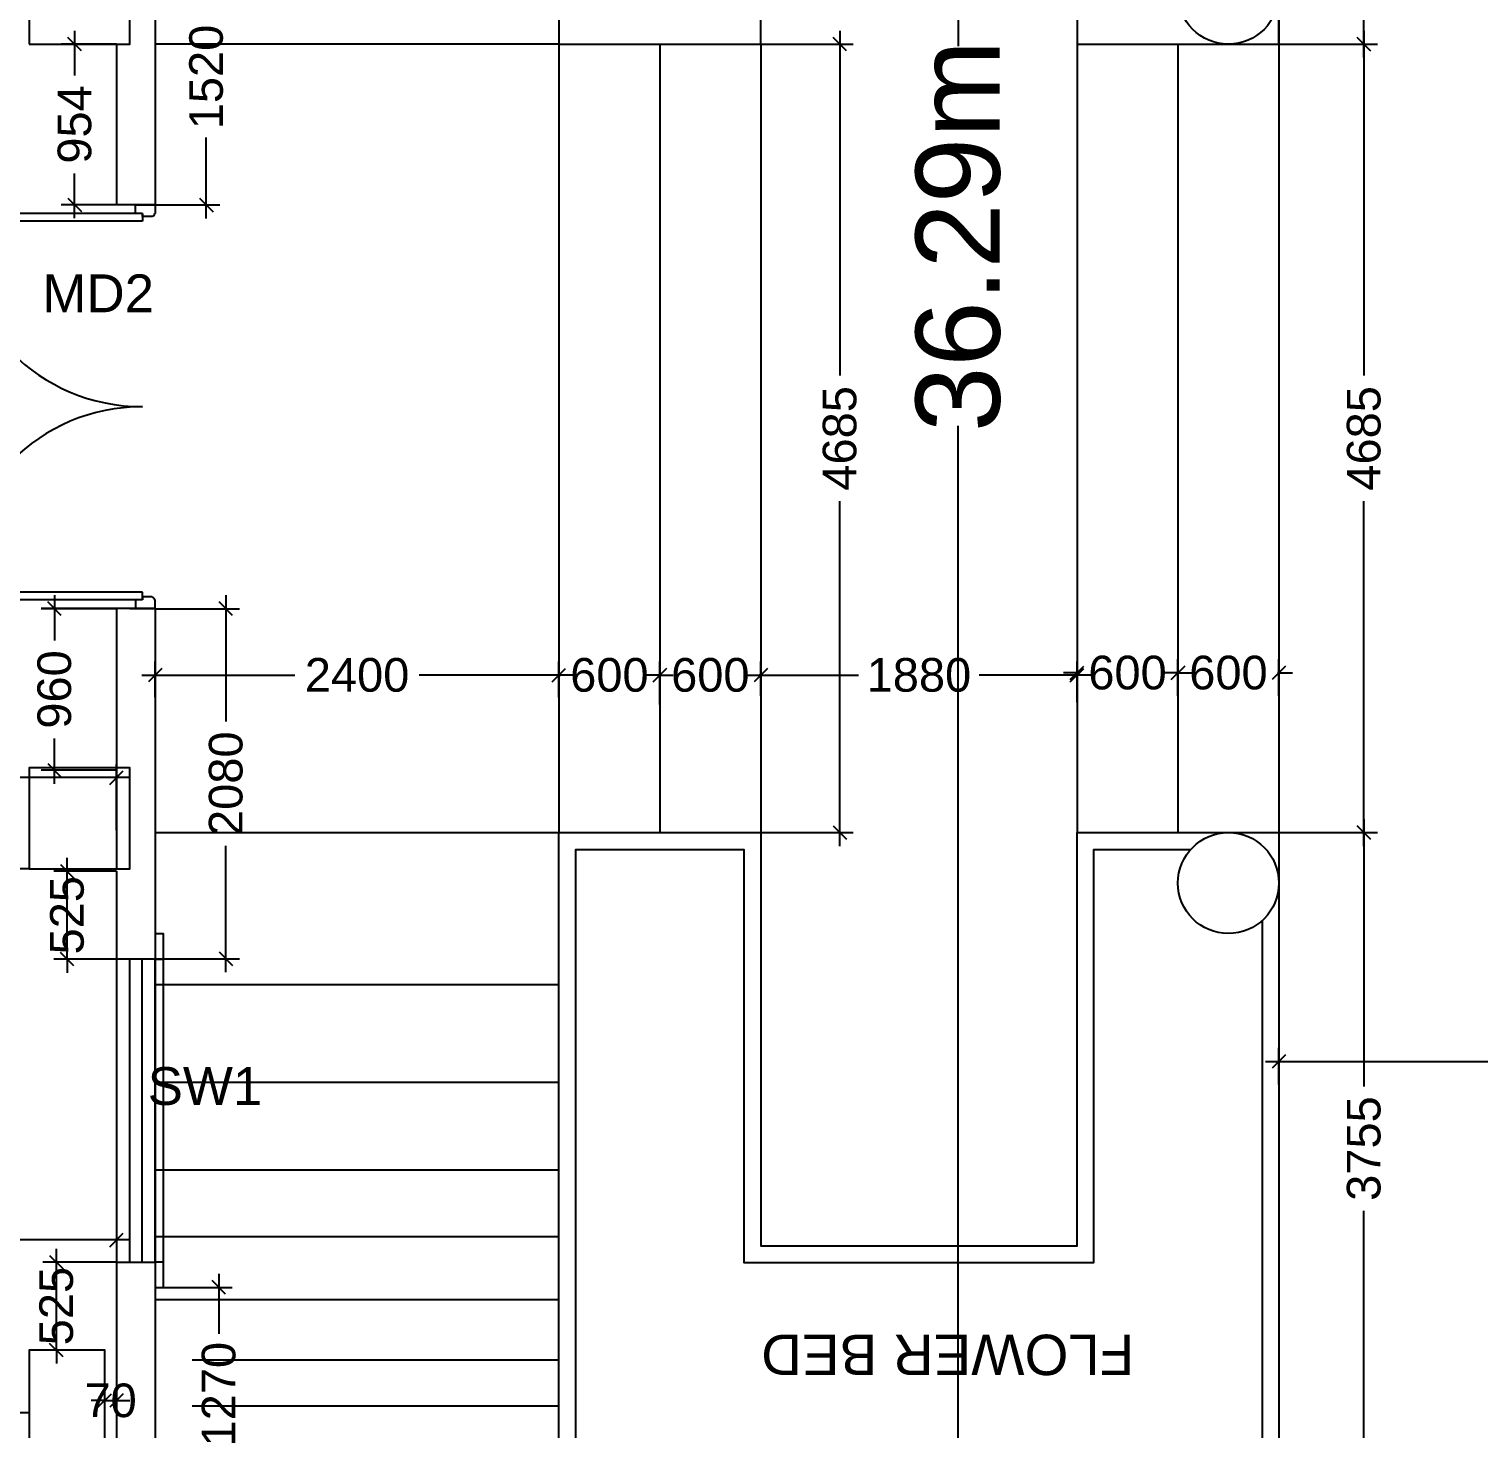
# Model space of a CAD drawing. Extents: x 6345096 to 6738923, y -6490958 to -6305885.
# Drawn here: x 6651189 to 6659809, y -6403339 to -6395020 of the extents above; entities that cross this region are included whole.
import ezdxf
from ezdxf.enums import TextEntityAlignment as Align

# ---------------------------------------------------------------- set-up
doc = ezdxf.new("R2010")
doc.units = 0
doc.header["$LTSCALE"] = 600
doc.header["$MEASUREMENT"] = 0
doc.header["$PDMODE"] = 35
doc.linetypes.add('HIDDEN', pattern=[0.375, 0.25, -0.125])
doc.layers.get('0').update_dxf_attribs({"linetype": 'CONTINUOUS'})
doc.layers.get('Defpoints').update_dxf_attribs({"linetype": 'CONTINUOUS'})
for name, color, linetype in [('chajja', 7, 'CONTINUOUS'), ('DIM', 8, 'CONTINUOUS'), ('DOOR', 32, 'CONTINUOUS'), ('Ele Proje.', 7, 'CONTINUOUS'), ('HS', 251, 'CONTINUOUS'), ('joinery', 7, 'CONTINUOUS'), ('LA-column', 3, 'CONTINUOUS'), ('S-COL', 7, 'CONTINUOUS'), ('Stairscase', 7, 'CONTINUOUS'), ('Walls', 7, 'CONTINUOUS'), ('WIN', 151, 'CONTINUOUS'), ('Working Dim', 5, 'CONTINUOUS')]:
    doc.layers.add(name, color=color, linetype=linetype)
doc.styles.add('ari', font='arial.ttf')
doc.styles.add('ARIAL', font='arial.ttf')
doc.styles.get("Standard").update_dxf_attribs({"font": 'romans.shx'})
doc.dimstyles.new('int. dim', dxfattribs={"dimtxt": 200, "dimasz": 80, "dimexe": 80, "dimexo": 0, "dimgap": 70, "dimtad": 0, "dimdec": 0, "dimzin": 12, "dimdsep": 46, "dimtxsty": 'ari', "dimblk": 'OBLIQUE', "dimcen": 2, "dimdle": 80, "dimclrd": 256, "dimclre": 256, "dimclrt": 6, "dimadec": 0, "dimazin": 0, "dimtfac": 1, "dimtdec": 0, "dimtix": 1, "dimtmove": 2, "dimatfit": 3, "dimfxl": 1, "dimtolj": 1, "dimtzin": 0, "dimlwd": -1, "dimlwe": -1, "dimarcsym": 0})
doc.dimstyles.new('STANDARD$0', dxfattribs={"dimscale": 0, "dimtxt": 150, "dimasz": 125, "dimexe": 0.75, "dimexo": 1, "dimgap": 25, "dimtad": 1, "dimdec": 0, "dimdsep": 46, "dimtxsty": 'Standard', "dimblk1": 'DOT', "dimblk2": 'DOT', "dimsah": 1, "dimcen": 2.5, "dimclrd": 1, "dimclre": 1, "dimclrt": 3, "dimadec": 0, "dimazin": 0, "dimtfac": 1, "dimtdec": 0, "dimtmove": 0, "dimatfit": 3, "dimldrblk": 'DOT', "dimfxl": 1, "dimtolj": 1, "dimtzin": 0, "dimarcsym": 0})

# ---------------------------------------------------------------- blocks, each defined once
blk = doc.blocks.new('A$C5EC80D08')
at = {"layer": 'DOOR', "color": 9, "true_color": 0xd2c4bc}
for p, q in [((-2347.4, 76), (-2347.4, 1178.3)), ((-2347.4, 1178.3), (-2302.3, 1178.3)), ((-2302.3, 76), (-2302.3, 1178.3)), ((-97.7, 76), (-97.7, 1178.3)), ((-52.6, 1178.3), (-97.7, 1178.3)), ((-52.6, 76), (-52.6, 1178.3)), ((-2400, 116.9), (-2400, 0)), ((-2347.4, 116.9), (-2400, 116.9)), ((-2347.4, 76), (-2347.4, 116.9)), ((-52.6, 116.9), (0, 116.9)), ((-52.6, 76), (-52.6, 116.9)), ((0, 116.9), (0, 0)), ((-2400, 0), (-2347.4, 0)), ((-2347.4, 76), (-2302.3, 76)), ((-2329.9, 76), (-2347.4, 76)), ((-2347.4, 0), (-2347.4, 2.9)), ((-2329.9, 17.5), (-2332.8, 17.5)), ((-2329.9, 17.5), (-2329.9, 76)), ((-52.6, 76), (-97.7, 76)), ((-70.1, 17.5), (-70.1, 76)), ((-70.1, 76), (-52.6, 76)), ((-70.1, 17.5), (-67.2, 17.5)), ((-52.6, 0), (-52.6, 2.9)), ((0, 0), (-52.6, 0))]:
    blk.add_line(p, q, dxfattribs=at)
at = {"layer": 'DOOR', "color": 9, "true_color": 0xd2c4bc, "extrusion": (3.59918e-30, 5.89771e-14, -1)}
blk.add_ellipse((-2302.3, 76), major_axis=(-1102.3, 2.3), ratio=1, start_param=1.568687, end_param=3.139483, dxfattribs=at)
at = {"layer": 'DOOR', "color": 9, "true_color": 0xd2c4bc, "extrusion": (3.64848e-30, 5.89771e-14, -1)}
blk.add_ellipse((-97.7, 76), major_axis=(-1102.3, 1.5), ratio=1, start_param=-0.001324, end_param=1.569472, dxfattribs=at)
at = {"layer": 'DOOR', "color": 9, "true_color": 0xd2c4bc, "extrusion": (9.46633e-30, 5.89771e-14, -1)}
blk.add_ellipse((-2347.4, 17.5), major_axis=(-14.4, 2.3), ratio=1, start_param=2.982972, end_param=4.553768, dxfattribs=at)
at = {"layer": 'DOOR', "color": 9, "true_color": 0xd2c4bc, "extrusion": (-1.57772e-30, 5.89771e-14, -1)}
blk.add_ellipse((-52.6, 17.5), major_axis=(14.4, 2.3), ratio=1, start_param=1.729417, end_param=3.300214, dxfattribs=at)
blk = doc.blocks.new('_Oblique')
at = {"color": 0, "linetype": 'ByBlock', "lineweight": -2}
blk.add_line((-0.5, -0.5), (0.5, 0.5), dxfattribs=at)
blk = doc.blocks.new('*D420')
at = {"layer": 'Defpoints', "color": 0, "transparency": 16777216}
for p in [(6651340.9, -6398464.1), (6651709.6, -6398464.1, 36.1), (6651709.6, -6399424.6, 36.1)]:
    blk.add_point(p, dxfattribs=at)
at = {"layer": 'Working Dim', "transparency": 16777216}
for p, q in [((6651340.9, -6398384.1), (6651340.9, -6398653.7)), ((6651709.6, -6398464.1), (6651260.9, -6398464.1)), ((6651340.9, -6399504.6), (6651340.9, -6399234.9)), ((6651709.6, -6399424.6), (6651260.9, -6399424.6))]:
    blk.add_line(p, q, dxfattribs=at)
at = {"layer": 'Working Dim', "transparency": 16777216, "xscale": 80, "yscale": 80, "zscale": 80}
for p, rotation in [((6651340.9, -6398464.1), 90), ((6651340.9, -6399424.6), 270)]:
    blk.add_blockref('_Oblique', p, dxfattribs=dict(at, rotation=rotation))
at = {"layer": 'Working Dim', "color": 6, "transparency": 16777216, "insert": (6651340.9, -6398944.3), "char_height": 200, "attachment_point": 5, "rotation": 90, "style": 'ari'}
blk.add_mtext('\\A1;960', dxfattribs=at)
blk = doc.blocks.new('*D421')
at = {"layer": 'Defpoints', "color": 0, "transparency": 16777216}
for p in [(6651460.9, -6395109.7), (6651709.6, -6395109.7, 36.1), (6651709.6, -6396064.1, 36.1)]:
    blk.add_point(p, dxfattribs=at)
at = {"layer": 'Working Dim', "transparency": 16777216}
for p, q in [((6651460.9, -6395029.7), (6651460.9, -6395296.4)), ((6651709.6, -6395109.7), (6651380.9, -6395109.7)), ((6651460.9, -6396144.1), (6651460.9, -6395877.4)), ((6651709.6, -6396064.1), (6651380.9, -6396064.1))]:
    blk.add_line(p, q, dxfattribs=at)
at = {"layer": 'Working Dim', "transparency": 16777216, "xscale": 80, "yscale": 80, "zscale": 80}
for p, rotation in [((6651460.9, -6395109.7), 90), ((6651460.9, -6396064.1), 270)]:
    blk.add_blockref('_Oblique', p, dxfattribs=dict(at, rotation=rotation))
at = {"layer": 'Working Dim', "color": 6, "transparency": 16777216, "insert": (6651460.9, -6395586.9), "char_height": 200, "attachment_point": 5, "rotation": 90, "style": 'ari'}
blk.add_mtext('\\A1;954', dxfattribs=at)
blk = doc.blocks.new('*D1070')
at = {"layer": 'Defpoints', "color": 0, "transparency": 16777216}
for p in [(6645029.7, -6401892.6, 18.9), (6651709.6, -6401892.6, 5.1), (6645029.7, -6402215.6)]:
    blk.add_point(p, dxfattribs=at)
at = {"layer": 'Working Dim', "transparency": 16777216}
for p, q in [((6645029.7, -6401892.6), (6645029.7, -6402295.6)), ((6651709.6, -6401892.6), (6651709.6, -6402295.6)), ((6644949.7, -6402215.6), (6648000.8, -6402215.6)), ((6651789.6, -6402215.6), (6648738.5, -6402215.6))]:
    blk.add_line(p, q, dxfattribs=at)
at = {"layer": 'Working Dim', "transparency": 16777216, "xscale": 80, "yscale": 80, "zscale": 80, "rotation": 180}
blk.add_blockref('_Oblique', (6645029.7, -6402215.6), dxfattribs=at)
at = {"layer": 'Working Dim', "transparency": 16777216, "xscale": 80, "yscale": 80, "zscale": 80}
blk.add_blockref('_Oblique', (6651709.6, -6402215.6), dxfattribs=at)
at = {"layer": 'Working Dim', "color": 6, "transparency": 16777216, "insert": (6648369.6, -6402215.6), "char_height": 200, "attachment_point": 5, "style": 'ari'}
blk.add_mtext('\\A1;6680', dxfattribs=at)
blk = doc.blocks.new('*D1616')
at = {"layer": 'Defpoints', "color": 0, "transparency": 16777216}
for p in [(6655364.6, -6395109.7, -12.6), (6655364.6, -6399794.6, 14.5), (6656009.2, -6399794.6)]:
    blk.add_point(p, dxfattribs=at)
at = {"layer": 'Working Dim', "transparency": 16777216}
for p, q in [((6656009.2, -6395029.7), (6656009.2, -6397078.8)), ((6655364.6, -6395109.7), (6656089.2, -6395109.7)), ((6656009.2, -6399874.6), (6656009.2, -6397825.6)), ((6655364.6, -6399794.6), (6656089.2, -6399794.6))]:
    blk.add_line(p, q, dxfattribs=at)
at = {"layer": 'Working Dim', "transparency": 16777216, "xscale": 80, "yscale": 80, "zscale": 80}
for p, rotation in [((6656009.2, -6395109.7), 90), ((6656009.2, -6399794.6), 270)]:
    blk.add_blockref('_Oblique', p, dxfattribs=dict(at, rotation=rotation))
at = {"layer": 'Working Dim', "color": 6, "transparency": 16777216, "insert": (6656009.2, -6397452.2), "char_height": 200, "attachment_point": 5, "rotation": 90, "style": 'ari'}
blk.add_mtext('\\A1;4685', dxfattribs=at)
blk = doc.blocks.new('*D1618')
at = {"layer": 'Defpoints', "color": 0, "transparency": 16777216}
for p in [(6655364.6, -6395109.7, -12.6), (6655364.6, -6399794.6, 14.5), (6656009.2, -6399794.6)]:
    blk.add_point(p, dxfattribs=at)
at = {"layer": 'Working Dim', "transparency": 16777216}
for p, q in [((6656009.2, -6395029.7), (6656009.2, -6397078.8)), ((6655364.6, -6395109.7), (6656089.2, -6395109.7)), ((6656009.2, -6399874.6), (6656009.2, -6397825.6)), ((6655364.6, -6399794.6), (6656089.2, -6399794.6))]:
    blk.add_line(p, q, dxfattribs=at)
at = {"layer": 'Working Dim', "transparency": 16777216, "xscale": 80, "yscale": 80, "zscale": 80}
for p, rotation in [((6656009.2, -6395109.7), 90), ((6656009.2, -6399794.6), 270)]:
    blk.add_blockref('_Oblique', p, dxfattribs=dict(at, rotation=rotation))
at = {"layer": 'Working Dim', "color": 6, "transparency": 16777216, "insert": (6656009.2, -6397452.2), "char_height": 200, "attachment_point": 5, "rotation": 90, "style": 'ari'}
blk.add_mtext('\\A1;4685', dxfattribs=at)
blk = doc.blocks.new('*D1625')
at = {"layer": 'Defpoints', "color": 0, "transparency": 16777216}
for p in [(6651352.3, -6402347.2), (6651709.6, -6402347.2, 36.1), (6651639.5, -6402869.8, 36.1)]:
    blk.add_point(p, dxfattribs=at)
at = {"layer": 'Working Dim', "transparency": 16777216}
for p, q in [((6651352.3, -6402347.2), (6651352.3, -6402267.2)), ((6651709.6, -6402347.2), (6651272.3, -6402347.2)), ((6651352.3, -6402869.8), (6651352.3, -6402347.2)), ((6651639.5, -6402869.8), (6651272.3, -6402869.8)), ((6651352.3, -6402869.8), (6651352.3, -6402949.8))]:
    blk.add_line(p, q, dxfattribs=at)
at = {"layer": 'Working Dim', "transparency": 16777216, "xscale": 80, "yscale": 80, "zscale": 80}
for p, rotation in [((6651352.3, -6402347.2), 270), ((6651352.3, -6402869.8), 90)]:
    blk.add_blockref('_Oblique', p, dxfattribs=dict(at, rotation=rotation))
at = {"layer": 'Working Dim', "color": 6, "transparency": 16777216, "insert": (6651352.3, -6402608.5), "char_height": 200, "attachment_point": 5, "rotation": 90, "style": 'ari'}
blk.add_mtext('\\A1;525', dxfattribs=at)
blk = doc.blocks.new('*D1626')
at = {"layer": 'Defpoints', "color": 0, "transparency": 16777216}
for p in [(6651639.5, -6403169.8, 36.1), (6651709.6, -6403169.8, 36.1), (6651709.6, -6403169.8)]:
    blk.add_point(p, dxfattribs=at)
at = {"layer": 'Working Dim', "transparency": 16777216}
for p, q in [((6651639.5, -6403169.8), (6651639.5, -6403089.8)), ((6651709.6, -6403169.8), (6651709.6, -6403089.8)), ((6651639.5, -6403169.8), (6651559.5, -6403169.8)), ((6651639.5, -6403169.8), (6651709.6, -6403169.8)), ((6651709.6, -6403169.8), (6651789.6, -6403169.8))]:
    blk.add_line(p, q, dxfattribs=at)
at = {"layer": 'Working Dim', "transparency": 16777216, "xscale": 80, "yscale": 80, "zscale": 80}
blk.add_blockref('_Oblique', (6651639.5, -6403169.8), dxfattribs=at)
at = {"layer": 'Working Dim', "transparency": 16777216, "xscale": 80, "yscale": 80, "zscale": 80, "rotation": 180}
blk.add_blockref('_Oblique', (6651709.6, -6403169.8), dxfattribs=at)
at = {"layer": 'Working Dim', "color": 6, "transparency": 16777216, "insert": (6651674.5, -6403169.8), "char_height": 200, "attachment_point": 5, "style": 'ari'}
blk.add_mtext('\\A1;70', dxfattribs=at)
blk = doc.blocks.new('*D1627')
at = {"layer": 'Defpoints', "color": 0, "transparency": 16777216}
for p in [(6651416.2, -6400024.6), (6651709.6, -6400024.6, 36.1), (6651709.6, -6400547.2, 36.1)]:
    blk.add_point(p, dxfattribs=at)
at = {"layer": 'Working Dim', "transparency": 16777216}
for p, q in [((6651416.2, -6400024.6), (6651416.2, -6399944.6)), ((6651709.6, -6400024.6), (6651336.2, -6400024.6)), ((6651416.2, -6400547.2), (6651416.2, -6400024.6)), ((6651709.6, -6400547.2), (6651336.2, -6400547.2)), ((6651416.2, -6400547.2), (6651416.2, -6400627.2))]:
    blk.add_line(p, q, dxfattribs=at)
at = {"layer": 'Working Dim', "transparency": 16777216, "xscale": 80, "yscale": 80, "zscale": 80}
for p, rotation in [((6651416.2, -6400024.6), 270), ((6651416.2, -6400547.2), 90)]:
    blk.add_blockref('_Oblique', p, dxfattribs=dict(at, rotation=rotation))
at = {"layer": 'Working Dim', "color": 6, "transparency": 16777216, "insert": (6651416.2, -6400285.9), "char_height": 200, "attachment_point": 5, "rotation": 90, "style": 'ari'}
blk.add_mtext('\\A1;525', dxfattribs=at)
blk = doc.blocks.new('*D1628')
at = {"layer": 'Defpoints', "color": 0, "transparency": 16777216}
for p in [(6651340.9, -6398464.2), (6651709.6, -6398464.2, 36.1), (6651709.6, -6399424.6, 36.1)]:
    blk.add_point(p, dxfattribs=at)
at = {"layer": 'Working Dim', "transparency": 16777216}
for p, q in [((6651340.9, -6398384.2), (6651340.9, -6398653.8)), ((6651709.6, -6398464.2), (6651260.9, -6398464.2)), ((6651340.9, -6399504.6), (6651340.9, -6399235)), ((6651709.6, -6399424.6), (6651260.9, -6399424.6))]:
    blk.add_line(p, q, dxfattribs=at)
at = {"layer": 'Working Dim', "transparency": 16777216, "xscale": 80, "yscale": 80, "zscale": 80}
for p, rotation in [((6651340.9, -6398464.2), 90), ((6651340.9, -6399424.6), 270)]:
    blk.add_blockref('_Oblique', p, dxfattribs=dict(at, rotation=rotation))
at = {"layer": 'Working Dim', "color": 6, "transparency": 16777216, "insert": (6651340.9, -6398944.4), "char_height": 200, "attachment_point": 5, "rotation": 90, "style": 'ari'}
blk.add_mtext('\\A1;960', dxfattribs=at)
blk = doc.blocks.new('*D1629')
at = {"layer": 'Defpoints', "color": 0, "transparency": 16777216}
for p in [(6651460.9, -6395109.7), (6651709.6, -6395109.7, 36.1), (6651709.6, -6396064.2, 36.1)]:
    blk.add_point(p, dxfattribs=at)
at = {"layer": 'Working Dim', "transparency": 16777216}
for p, q in [((6651460.9, -6395029.7), (6651460.9, -6395296.4)), ((6651709.6, -6395109.7), (6651380.9, -6395109.7)), ((6651460.9, -6396144.2), (6651460.9, -6395877.5)), ((6651709.6, -6396064.2), (6651380.9, -6396064.2))]:
    blk.add_line(p, q, dxfattribs=at)
at = {"layer": 'Working Dim', "transparency": 16777216, "xscale": 80, "yscale": 80, "zscale": 80}
for p, rotation in [((6651460.9, -6395109.7), 90), ((6651460.9, -6396064.2), 270)]:
    blk.add_blockref('_Oblique', p, dxfattribs=dict(at, rotation=rotation))
at = {"layer": 'Working Dim', "color": 6, "transparency": 16777216, "insert": (6651460.9, -6395586.9), "char_height": 200, "attachment_point": 5, "rotation": 90, "style": 'ari'}
blk.add_mtext('\\A1;954', dxfattribs=at)
blk = doc.blocks.new('*D1642')
at = {"layer": 'Defpoints', "color": 0, "transparency": 16777216}
for p in [(6654339.7, -6398858.9), (6651939.6, -6398989.3, 5.1), (6654339.7, -6398992, 16.9)]:
    blk.add_point(p, dxfattribs=at)
at = {"layer": 'Working Dim', "transparency": 16777216}
for p, q in [((6651939.6, -6398989.3), (6651939.6, -6398778.9)), ((6654339.7, -6398992), (6654339.7, -6398778.9)), ((6651859.6, -6398858.9), (6652769.7, -6398858.9)), ((6654419.7, -6398858.9), (6653509.7, -6398858.9))]:
    blk.add_line(p, q, dxfattribs=at)
at = {"layer": 'Working Dim', "transparency": 16777216, "xscale": 80, "yscale": 80, "zscale": 80, "rotation": 180}
blk.add_blockref('_Oblique', (6651939.6, -6398858.9), dxfattribs=at)
at = {"layer": 'Working Dim', "transparency": 16777216, "xscale": 80, "yscale": 80, "zscale": 80}
blk.add_blockref('_Oblique', (6654339.7, -6398858.9), dxfattribs=at)
at = {"layer": 'Working Dim', "color": 6, "transparency": 16777216, "insert": (6653139.7, -6398858.9), "char_height": 200, "attachment_point": 5, "style": 'ari'}
blk.add_mtext('\\A1;2400', dxfattribs=at)
blk = doc.blocks.new('*D1643')
at = {"layer": 'Defpoints', "color": 0, "transparency": 16777216}
for p in [(6654939.7, -6398858.9), (6654339.7, -6398967.5), (6654939.7, -6399033.9, 15.2)]:
    blk.add_point(p, dxfattribs=at)
at = {"layer": 'Working Dim', "transparency": 16777216}
for p, q in [((6654339.7, -6398967.5), (6654339.7, -6398778.9)), ((6654939.7, -6399033.9), (6654939.7, -6398778.9)), ((6654339.7, -6398858.9), (6654259.7, -6398858.9)), ((6654339.7, -6398858.9), (6654348.6, -6398858.9)), ((6654939.7, -6398858.9), (6654930.9, -6398858.9)), ((6654939.7, -6398858.9), (6655019.7, -6398858.9))]:
    blk.add_line(p, q, dxfattribs=at)
at = {"layer": 'Working Dim', "transparency": 16777216, "xscale": 80, "yscale": 80, "zscale": 80}
blk.add_blockref('_Oblique', (6654339.7, -6398858.9), dxfattribs=at)
at = {"layer": 'Working Dim', "transparency": 16777216, "xscale": 80, "yscale": 80, "zscale": 80, "rotation": 180}
blk.add_blockref('_Oblique', (6654939.7, -6398858.9), dxfattribs=at)
at = {"layer": 'Working Dim', "color": 6, "transparency": 16777216, "insert": (6654639.7, -6398858.9), "char_height": 200, "attachment_point": 5, "style": 'ari'}
blk.add_mtext('\\A1;600', dxfattribs=at)
blk = doc.blocks.new('*D1644')
at = {"layer": 'Defpoints', "color": 0, "transparency": 16777216}
for p in [(6655539.7, -6398858.9), (6654939.7, -6398983.1, 15.9), (6655539.7, -6398983.1, 15.9)]:
    blk.add_point(p, dxfattribs=at)
at = {"layer": 'Working Dim', "transparency": 16777216}
for p, q in [((6654939.7, -6398983.1), (6654939.7, -6398778.9)), ((6655539.7, -6398983.1), (6655539.7, -6398778.9)), ((6654939.7, -6398858.9), (6654859.7, -6398858.9)), ((6654939.7, -6398858.9), (6654948.6, -6398858.9)), ((6655539.7, -6398858.9), (6655530.9, -6398858.9)), ((6655539.7, -6398858.9), (6655619.7, -6398858.9))]:
    blk.add_line(p, q, dxfattribs=at)
at = {"layer": 'Working Dim', "transparency": 16777216, "xscale": 80, "yscale": 80, "zscale": 80}
blk.add_blockref('_Oblique', (6654939.7, -6398858.9), dxfattribs=at)
at = {"layer": 'Working Dim', "transparency": 16777216, "xscale": 80, "yscale": 80, "zscale": 80, "rotation": 180}
blk.add_blockref('_Oblique', (6655539.7, -6398858.9), dxfattribs=at)
at = {"layer": 'Working Dim', "color": 6, "transparency": 16777216, "insert": (6655239.7, -6398858.9), "char_height": 200, "attachment_point": 5, "style": 'ari'}
blk.add_mtext('\\A1;600', dxfattribs=at)
blk = doc.blocks.new('*D1645')
at = {"layer": 'Defpoints', "color": 0, "transparency": 16777216}
for p in [(6657419.6, -6398858.9), (6655539.7, -6398983.1, 15.9), (6657419.6, -6399019.3, 20.2)]:
    blk.add_point(p, dxfattribs=at)
at = {"layer": 'Working Dim', "transparency": 16777216}
for p, q in [((6655539.7, -6398983.1), (6655539.7, -6398778.9)), ((6657419.6, -6399019.3), (6657419.6, -6398778.9)), ((6655459.7, -6398858.9), (6656120.8, -6398858.9)), ((6657499.6, -6398858.9), (6656838.5, -6398858.9))]:
    blk.add_line(p, q, dxfattribs=at)
at = {"layer": 'Working Dim', "transparency": 16777216, "xscale": 80, "yscale": 80, "zscale": 80, "rotation": 180}
blk.add_blockref('_Oblique', (6655539.7, -6398858.9), dxfattribs=at)
at = {"layer": 'Working Dim', "transparency": 16777216, "xscale": 80, "yscale": 80, "zscale": 80}
blk.add_blockref('_Oblique', (6657419.6, -6398858.9), dxfattribs=at)
at = {"layer": 'Working Dim', "color": 6, "transparency": 16777216, "insert": (6656479.7, -6398858.9), "char_height": 200, "attachment_point": 5, "style": 'ari'}
blk.add_mtext('\\A1;1880', dxfattribs=at)
blk = doc.blocks.new('*D1646')
at = {"layer": 'Defpoints', "color": 0, "transparency": 16777216}
for p in [(6657419.6, -6398839.8), (6658019.6, -6398845.2), (6658019.6, -6398983.1, 20.2)]:
    blk.add_point(p, dxfattribs=at)
at = {"layer": 'Working Dim', "transparency": 16777216}
for p, q in [((6658019.6, -6398983.1), (6658019.6, -6398765.2)), ((6657419.6, -6398845.2), (6657339.6, -6398845.2)), ((6657419.6, -6398839.8), (6657419.6, -6398925.2)), ((6657419.6, -6398845.2), (6657428.4, -6398845.2)), ((6658019.6, -6398845.2), (6658010.7, -6398845.2)), ((6658019.6, -6398845.2), (6658099.6, -6398845.2))]:
    blk.add_line(p, q, dxfattribs=at)
at = {"layer": 'Working Dim', "transparency": 16777216, "xscale": 80, "yscale": 80, "zscale": 80}
blk.add_blockref('_Oblique', (6657419.6, -6398845.2), dxfattribs=at)
at = {"layer": 'Working Dim', "transparency": 16777216, "xscale": 80, "yscale": 80, "zscale": 80, "rotation": 180}
blk.add_blockref('_Oblique', (6658019.6, -6398845.2), dxfattribs=at)
at = {"layer": 'Working Dim', "color": 6, "transparency": 16777216, "insert": (6657719.6, -6398845.2), "char_height": 200, "attachment_point": 5, "style": 'ari'}
blk.add_mtext('\\A1;600', dxfattribs=at)
blk = doc.blocks.new('*D1647')
at = {"layer": 'Defpoints', "color": 0, "transparency": 16777216}
for p in [(6658619.6, -6398845.2), (6658019.6, -6398983.1, 20.2), (6658619.6, -6398983.1, 18.3)]:
    blk.add_point(p, dxfattribs=at)
at = {"layer": 'Working Dim', "transparency": 16777216}
for p, q in [((6658019.6, -6398983.1), (6658019.6, -6398765.2)), ((6658619.6, -6398983.1), (6658619.6, -6398765.2)), ((6658019.6, -6398845.2), (6657939.6, -6398845.2)), ((6658019.6, -6398845.2), (6658028.4, -6398845.2)), ((6658619.6, -6398845.2), (6658610.7, -6398845.2)), ((6658619.6, -6398845.2), (6658699.6, -6398845.2))]:
    blk.add_line(p, q, dxfattribs=at)
at = {"layer": 'Working Dim', "transparency": 16777216, "xscale": 80, "yscale": 80, "zscale": 80}
blk.add_blockref('_Oblique', (6658019.6, -6398845.2), dxfattribs=at)
at = {"layer": 'Working Dim', "transparency": 16777216, "xscale": 80, "yscale": 80, "zscale": 80, "rotation": 180}
blk.add_blockref('_Oblique', (6658619.6, -6398845.2), dxfattribs=at)
at = {"layer": 'Working Dim', "color": 6, "transparency": 16777216, "insert": (6658319.6, -6398845.2), "char_height": 200, "attachment_point": 5, "style": 'ari'}
blk.add_mtext('\\A1;600', dxfattribs=at)
blk = doc.blocks.new('*D1648')
at = {"layer": 'Defpoints', "color": 0, "transparency": 16777216}
for p in [(6664019.6, -6400094.7, 8.9), (6664019.6, -6401154.5), (6658619.6, -6401292.4)]:
    blk.add_point(p, dxfattribs=at)
at = {"layer": 'Working Dim', "transparency": 16777216}
for p, q in [((6664019.6, -6400094.7), (6664019.6, -6401234.5)), ((6658619.6, -6401292.4), (6658619.6, -6401074.5)), ((6658539.6, -6401154.5), (6660951.3, -6401154.5)), ((6664099.6, -6401154.5), (6661687.9, -6401154.5))]:
    blk.add_line(p, q, dxfattribs=at)
at = {"layer": 'Working Dim', "transparency": 16777216, "xscale": 80, "yscale": 80, "zscale": 80, "rotation": 180}
blk.add_blockref('_Oblique', (6658619.6, -6401154.5), dxfattribs=at)
at = {"layer": 'Working Dim', "transparency": 16777216, "xscale": 80, "yscale": 80, "zscale": 80}
blk.add_blockref('_Oblique', (6664019.6, -6401154.5), dxfattribs=at)
at = {"layer": 'Working Dim', "color": 6, "transparency": 16777216, "insert": (6661319.6, -6401154.5), "char_height": 200, "attachment_point": 5, "style": 'ari'}
blk.add_mtext('\\A1;5400', dxfattribs=at)
blk = doc.blocks.new('*D1651')
at = {"layer": 'Defpoints', "color": 0, "transparency": 16777216}
for p in [(6658619.6, -6399794.6, 6.6), (6659124.8, -6399794.6), (6658619.6, -6403549.8, 6.6)]:
    blk.add_point(p, dxfattribs=at)
at = {"layer": 'Working Dim', "transparency": 16777216}
for p, q in [((6659124.8, -6399714.6), (6659124.8, -6401302.9)), ((6658619.6, -6399794.6), (6659204.8, -6399794.6)), ((6659124.8, -6403629.8), (6659124.8, -6402041.5)), ((6658619.6, -6403549.8), (6659204.8, -6403549.8))]:
    blk.add_line(p, q, dxfattribs=at)
at = {"layer": 'Working Dim', "transparency": 16777216, "xscale": 80, "yscale": 80, "zscale": 80}
for p, rotation in [((6659124.8, -6399794.6), 90), ((6659124.8, -6403549.8), 270)]:
    blk.add_blockref('_Oblique', p, dxfattribs=dict(at, rotation=rotation))
at = {"layer": 'Working Dim', "color": 6, "transparency": 16777216, "insert": (6659124.8, -6401672.2), "char_height": 200, "attachment_point": 5, "rotation": 90, "style": 'ari'}
blk.add_mtext('\\A1;3755', dxfattribs=at)
blk = doc.blocks.new('*D1652')
at = {"layer": 'Defpoints', "color": 0, "transparency": 16777216}
for p in [(6658619.6, -6395109.7, 17.9), (6659124.8, -6395109.7), (6658619.6, -6399794.6, 6.6)]:
    blk.add_point(p, dxfattribs=at)
at = {"layer": 'Working Dim', "transparency": 16777216}
for p, q in [((6659124.8, -6395029.7), (6659124.8, -6397078.8)), ((6658619.6, -6395109.7), (6659204.8, -6395109.7)), ((6659124.8, -6399874.6), (6659124.8, -6397825.6)), ((6658619.6, -6399794.6), (6659204.8, -6399794.6))]:
    blk.add_line(p, q, dxfattribs=at)
at = {"layer": 'Working Dim', "transparency": 16777216, "xscale": 80, "yscale": 80, "zscale": 80}
for p, rotation in [((6659124.8, -6395109.7), 90), ((6659124.8, -6399794.6), 270)]:
    blk.add_blockref('_Oblique', p, dxfattribs=dict(at, rotation=rotation))
at = {"layer": 'Working Dim', "color": 6, "transparency": 16777216, "insert": (6659124.8, -6397452.2), "char_height": 200, "attachment_point": 5, "rotation": 90, "style": 'ari'}
blk.add_mtext('\\A1;4685', dxfattribs=at)
blk = doc.blocks.new('*D1653')
at = {"layer": 'Defpoints', "color": 0, "transparency": 16777216}
for p in [(6658619.6, -6391419.8, 17.9), (6659124.8, -6391419.8), (6658619.6, -6395109.7, 17.9)]:
    blk.add_point(p, dxfattribs=at)
at = {"layer": 'Working Dim', "transparency": 16777216}
for p, q in [((6659124.8, -6391339.8), (6659124.8, -6392896.5)), ((6658619.6, -6391419.8), (6659204.8, -6391419.8)), ((6659124.8, -6395189.7), (6659124.8, -6393633)), ((6658619.6, -6395109.7), (6659204.8, -6395109.7))]:
    blk.add_line(p, q, dxfattribs=at)
at = {"layer": 'Working Dim', "transparency": 16777216, "xscale": 80, "yscale": 80, "zscale": 80}
for p, rotation in [((6659124.8, -6391419.8), 90), ((6659124.8, -6395109.7), 270)]:
    blk.add_blockref('_Oblique', p, dxfattribs=dict(at, rotation=rotation))
at = {"layer": 'Working Dim', "color": 6, "transparency": 16777216, "insert": (6659124.8, -6393264.8), "char_height": 200, "attachment_point": 5, "rotation": 90, "style": 'ari'}
blk.add_mtext('\\A1;3690', dxfattribs=at)
blk = doc.blocks.new('*D1660')
at = {"layer": 'Defpoints', "color": 0, "transparency": 16777216}
for p in [(6651939.6, -6402497.2, 5.1), (6652317.8, -6402497.2), (6651939.6, -6403766.7, 5.1)]:
    blk.add_point(p, dxfattribs=at)
at = {"layer": 'Working Dim', "transparency": 16777216}
for p, q in [((6652317.8, -6402417.2), (6652317.8, -6402773.1)), ((6651939.6, -6402497.2), (6652397.8, -6402497.2)), ((6652317.8, -6403846.7), (6652317.8, -6403490.8)), ((6651939.6, -6403766.7), (6652397.8, -6403766.7))]:
    blk.add_line(p, q, dxfattribs=at)
at = {"layer": 'Working Dim', "transparency": 16777216, "xscale": 80, "yscale": 80, "zscale": 80}
for p, rotation in [((6652317.8, -6402497.2), 90), ((6652317.8, -6403766.7), 270)]:
    blk.add_blockref('_Oblique', p, dxfattribs=dict(at, rotation=rotation))
at = {"layer": 'Working Dim', "color": 6, "transparency": 16777216, "insert": (6652317.8, -6403132), "char_height": 200, "attachment_point": 5, "rotation": 90, "style": 'ari'}
blk.add_mtext('\\A1;1270', dxfattribs=at)
blk = doc.blocks.new('*D1661')
at = {"layer": 'Defpoints', "color": 0, "transparency": 16777216}
for p in [(6651929, -6394544.7), (6651939.6, -6396065.2), (6652243.3, -6396065.2)]:
    blk.add_point(p, dxfattribs=at)
at = {"layer": 'Working Dim', "transparency": 16777216}
for p, q in [((6652243.3, -6394464.7), (6652243.3, -6394946.1)), ((6651929, -6394544.7), (6652323.3, -6394544.7)), ((6652243.3, -6396145.2), (6652243.3, -6395663.8)), ((6651939.6, -6396065.2), (6652323.3, -6396065.2))]:
    blk.add_line(p, q, dxfattribs=at)
at = {"layer": 'Working Dim', "transparency": 16777216, "xscale": 80, "yscale": 80, "zscale": 80}
for p, rotation in [((6652243.3, -6394544.7), 90), ((6652243.3, -6396065.2), 270)]:
    blk.add_blockref('_Oblique', p, dxfattribs=dict(at, rotation=rotation))
at = {"layer": 'Working Dim', "color": 6, "transparency": 16777216, "insert": (6652243.3, -6395304.9), "char_height": 200, "attachment_point": 5, "rotation": 90, "style": 'ari'}
blk.add_mtext('\\A1;1520', dxfattribs=at)
blk = doc.blocks.new('*D1662')
at = {"layer": 'Defpoints', "color": 0, "transparency": 16777216}
for p in [(6651939.6, -6398464.2), (6651939.6, -6400544.2, 5.1), (6652360, -6400544.2)]:
    blk.add_point(p, dxfattribs=at)
at = {"layer": 'Working Dim', "transparency": 16777216}
for p, q in [((6652360, -6398384.2), (6652360, -6399134.2)), ((6651939.6, -6398464.2), (6652440, -6398464.2)), ((6652360, -6400624.2), (6652360, -6399874.2)), ((6651939.6, -6400544.2), (6652440, -6400544.2))]:
    blk.add_line(p, q, dxfattribs=at)
at = {"layer": 'Working Dim', "transparency": 16777216, "xscale": 80, "yscale": 80, "zscale": 80}
for p, rotation in [((6652360, -6398464.2), 90), ((6652360, -6400544.2), 270)]:
    blk.add_blockref('_Oblique', p, dxfattribs=dict(at, rotation=rotation))
at = {"layer": 'Working Dim', "color": 6, "transparency": 16777216, "insert": (6652360, -6399504.2), "char_height": 200, "attachment_point": 5, "rotation": 90, "style": 'ari'}
blk.add_mtext('\\A1;2080', dxfattribs=at)
blk = doc.blocks.new('*D1673')
at = {"layer": 'Defpoints', "color": 0, "transparency": 16777216}
for p in [(6651939.6, -6378104.7, 67.5), (6656713.8, -6378104.7), (6651939.6, -6414394.8, -22.3)]:
    blk.add_point(p, dxfattribs=at)
at = {"layer": 'DIM', "color": 8, "transparency": 16777216}
for p, q in [((6656713.8, -6377804.7), (6656713.8, -6395121)), ((6651939.6, -6378104.7), (6657013.8, -6378104.7)), ((6656713.8, -6414694.8), (6656713.8, -6397378.5)), ((6651939.6, -6414394.8), (6657013.8, -6414394.8))]:
    blk.add_line(p, q, dxfattribs=at)
at = {"layer": 'DIM', "color": 8, "transparency": 16777216, "xscale": 300, "yscale": 300, "zscale": 300}
for p, rotation in [((6656713.8, -6378104.7), 90), ((6656713.8, -6414394.8), 270)]:
    blk.add_blockref('_Oblique', p, dxfattribs=dict(at, rotation=rotation))
at = {"layer": 'DIM', "color": 7, "transparency": 16777216, "insert": (6656713.8, -6396249.7), "char_height": 500, "attachment_point": 5, "rotation": 90, "style": 'ari'}
blk.add_mtext('\\A1;36.29m', dxfattribs=at)
blk = doc.blocks.new('*D2106')
at = {"layer": 'Defpoints', "color": 0, "transparency": 16777216}
for p in [(6651709.6, -6399468.3), (6644799.7, -6399779.7, -3.8), (6651709.6, -6399779.7)]:
    blk.add_point(p, dxfattribs=at)
at = {"layer": 'Working Dim', "transparency": 16777216}
for p, q in [((6644799.7, -6399779.7), (6644799.7, -6399388.3)), ((6651709.6, -6399779.7), (6651709.6, -6399388.3)), ((6644719.7, -6399468.3), (6647885.8, -6399468.3)), ((6651789.6, -6399468.3), (6648623.5, -6399468.3))]:
    blk.add_line(p, q, dxfattribs=at)
at = {"layer": 'Working Dim', "transparency": 16777216, "xscale": 80, "yscale": 80, "zscale": 80, "rotation": 180}
blk.add_blockref('_Oblique', (6644799.7, -6399468.3), dxfattribs=at)
at = {"layer": 'Working Dim', "transparency": 16777216, "xscale": 80, "yscale": 80, "zscale": 80}
blk.add_blockref('_Oblique', (6651709.6, -6399468.3), dxfattribs=at)
at = {"layer": 'Working Dim', "color": 6, "transparency": 16777216, "insert": (6648254.6, -6399468.3), "char_height": 200, "attachment_point": 5, "style": 'ari'}
blk.add_mtext('\\A1;6910', dxfattribs=at)
blk = doc.blocks.new('A$C2CD672AE')
at = {"layer": 'Ele Proje.', "color": 8, "linetype": 'HIDDEN', "elevation": 5.1}
for points in [[(121620.2, 55876.7), (121670.2, 55876.7), (121670.2, 56026.7), (121620.2, 56026.7)], [(121620.2, 53926.7), (121670.2, 53926.7), (121670.2, 54076.7), (121620.2, 54076.7)]]:
    blk.add_lwpolyline(points, dxfattribs=at)
at = {"layer": 'Walls', "color": 8, "linetype": 'HIDDEN'}
for p, q in [((121620.2, 68233), (121620.2, 61314.2)), ((121390.2, 61314.2), (121390.2, 60359.8)), ((121390.2, 61314.2), (121390.2, 60359.7)), ((121620.2, 61314.2), (121620.2, 60359.8)), ((121620.2, 61314.2), (121620.2, 60359.7)), ((121620.2, 60359.8), (121390.2, 60359.8)), ((121620.2, 60359.7), (121390.2, 60359.7)), ((121620.2, 57959.8), (121390.2, 57959.8)), ((121390.2, 57959.8), (121390.2, 57014.2)), ((121620.2, 57959.7), (121390.2, 57959.7)), ((121390.2, 57959.7), (121390.2, 57014.2)), ((121620.2, 57959.8), (121620.2, 56999.3)), ((121620.2, 57959.7), (121620.2, 56999.3)), ((121620.2, 56999.3), (121620.2, 42029.1)), ((121390.2, 56399.3), (121390.2, 50554.1))]:
    blk.add_line(p, q, dxfattribs=at)

msp = doc.modelspace()

# ---------------------------------------------------------------- linework, layer by layer
at = {"layer": 'chajja', "color": 8}
msp.add_line((6651989.58, -6402347.186), (6651989.58, -6400547.186), dxfattribs=at)
at = {"layer": 'Ele Proje.', "elevation": 5.131}
for points in [[(6651939.58, -6400547.186), (6651989.58, -6400547.186), (6651989.58, -6400397.186), (6651939.58, -6400397.186)], [(6651939.58, -6402497.186), (6651989.58, -6402497.186), (6651989.58, -6402347.186), (6651939.58, -6402347.186)]]:
    msp.add_lwpolyline(points, dxfattribs=at)
at = {"layer": 'LA-column', "color": 2}
msp.add_lwpolyline([(6651189.497, -6395109.676), (6651789.497, -6395109.676), (6651789.497, -6394659.676), (6651189.497, -6394659.676)], close=True, dxfattribs=at)
for points, elevation in [([(6651189.497, -6400009.676), (6651789.497, -6400009.676), (6651789.497, -6399409.676), (6651189.497, -6399409.676)], -3.76), ([(6651639.497, -6403469.737), (6651639.497, -6402869.737), (6651189.497, -6402869.737), (6651189.497, -6403469.737)], 1.031)]:
    msp.add_lwpolyline(points, close=True, dxfattribs=dict(at, elevation=elevation))
for centre in [(6658319.515, -6394809.676, 2.034), (6658319.515, -6400094.627, 9.039)]:
    msp.add_circle(centre, 300, dxfattribs=at)
at = {"layer": 'S-COL'}
msp.add_line((6654339.734, -6395109.748, 17.84), (6651939.578, -6395109.748, 30.184), dxfattribs=at)
at = {"layer": 'Stairscase', "color": 7}
for p, q in [((6658619.592, -6394959.741, 2.797), (6658619.592, -6399794.593, 21.43)), ((6654339.734, -6395109.748, -6.455), (6654339.733, -6399797.73, 20.641)), ((6654939.734, -6395109.748, -6.455), (6654939.733, -6399794.596, 20.641)), ((6655539.734, -6395109.748, -6.455), (6655539.733, -6399794.596, 20.641)), ((6657419.592, -6395109.745, 14.11), (6657419.592, -6399794.593, 21.43)), ((6658019.592, -6395109.745, 14.11), (6658019.592, -6399794.593, 21.43))]:
    msp.add_line(p, q, dxfattribs=at)
at = {"layer": 'Stairscase'}
msp.add_line((6651939.58, -6399794.596, 28.398), (6654339.733, -6399794.596, 28.398), dxfattribs=at)
at = {"layer": 'Stairscase', "color": 8}
for p, q in [((6651939.578, -6400697.555, 5.131), (6654339.733, -6400697.555, 5.131)), ((6651939.578, -6401277.942, 5.131), (6654339.733, -6401277.942, 5.131)), ((6651939.578, -6401797.868, 5.131), (6654339.733, -6401797.868, 5.131)), ((6651939.578, -6402195.696, 5.131), (6654339.733, -6402195.696, 5.131)), ((6651939.578, -6402569.164, 5.131), (6654339.733, -6402569.164, 5.131)), ((6652159.58, -6402927.26, 5.131), (6654339.733, -6402927.26, 5.131)), ((6652159.58, -6403201.521, 5.131), (6654339.733, -6403201.521, 5.131))]:
    msp.add_line(p, q, dxfattribs=at)
at = {"layer": 'Stairscase', "color": 7}
for points, elevation in [([(6657419.593, -6395109.745), (6658619.593, -6395109.745), (6658619.593, -6391419.768), (6654339.734, -6391419.771), (6654339.734, -6395109.748), (6655539.734, -6395109.748), (6655539.734, -6392719.771), (6657419.593, -6392719.768), (6657419.593, -6395109.745)], 17.899), ([(6657419.592, -6399794.593), (6658619.592, -6399794.593), (6658619.592, -6403549.813), (6654339.733, -6403549.816), (6654339.733, -6399794.596), (6655539.733, -6399794.596), (6655539.733, -6402249.816), (6657419.592, -6402249.813), (6657419.592, -6399794.593)], 6.587), ([(6658519.592, -6400318.202), (6658519.592, -6403449.813), (6654439.733, -6403449.816), (6654439.733, -6399894.596), (6655439.733, -6399894.596), (6655439.733, -6402349.816), (6657519.592, -6402349.813), (6657519.592, -6399894.593), (6658095.972, -6399894.593)], 7.326)]:
    msp.add_lwpolyline(points, dxfattribs=dict(at, elevation=elevation))
at = {"layer": 'Walls', "linetype": 'Continuous'}
for p, q in [((6651939.58, -6388190.932), (6651939.58, -6395109.715)), ((6651709.58, -6395109.678), (6651709.58, -6396064.119)), ((6651709.58, -6395109.715), (6651709.58, -6396064.155)), ((6651939.58, -6395109.678), (6651939.58, -6396064.119)), ((6651939.58, -6395109.715), (6651939.58, -6396064.155)), ((6651709.58, -6398464.119), (6651709.58, -6399409.676)), ((6651709.58, -6398464.155), (6651709.58, -6400009.676)), ((6651939.58, -6398464.119), (6651939.58, -6399424.559)), ((6651939.58, -6398464.155), (6651939.58, -6399424.595)), ((6651939.58, -6399424.595), (6651939.58, -6414394.785)), ((6651189.497, -6400009.676, -3.76), (6645029.715, -6400009.683, -3.76)), ((6651709.58, -6400024.595), (6651709.58, -6405869.815)), ((6645399.462, -6403239.74), (6651189.583, -6403239.74))]:
    msp.add_line(p, q, dxfattribs=at)
at = {"layer": 'Walls'}
for p, q in [((6651939.58, -6396064.119), (6651709.58, -6396064.119)), ((6651939.58, -6396064.155), (6651709.58, -6396064.155)), ((6651939.58, -6398464.119), (6651709.58, -6398464.119)), ((6651939.58, -6398464.155), (6651709.58, -6398464.155))]:
    msp.add_line(p, q, dxfattribs=at)
at = {"layer": 'WIN', "linetype": 'Continuous', "elevation": 5.131}
for points in [[(6651939.58, -6400547.186), (6651709.58, -6400547.186), (6651709.58, -6402347.186), (6651939.58, -6402347.186)], [(6651862.58, -6400547.186), (6651786.58, -6400547.186), (6651786.58, -6402347.186), (6651862.58, -6402347.186)]]:
    msp.add_lwpolyline(points, close=True, dxfattribs=at)

# ---------------------------------------------------------------- block references
at = {"layer": 'DOOR', "xscale": -1, "rotation": 90}
for p in [(6651939.58, -6398464.119, 5.131), (6651939.58, -6398464.155, 5.131)]:
    msp.add_blockref('A$C5EC80D08', p, dxfattribs=at)
at = {"layer": 'HS'}
msp.add_blockref('A$C2CD672AE', (6530319.294, -6456423.902, 8.17), dxfattribs=at)

# ---------------------------------------------------------------- texts
at = {"layer": 'joinery', "style": 'ari'}
msp.add_text('MD2', height=225, dxfattribs=at).set_placement((6651269.377, -6396702.878, 12.031))
msp.add_text('SW1', height=225, dxfattribs=at).set_placement((6652235.566, -6401413.31, 5.131), align=Align.CENTER)
at = {"layer": 'Stairscase', "color": 7, "style": 'ARIAL'}
msp.add_text('FLOWER BED', height=240, rotation=180, dxfattribs=at).set_placement((6656651.059, -6402778.311, 5.131), align=Align.CENTER)

# ---------------------------------------------------------------- dimensions: what is measured, and where the dimension line sits
at = {"layer": 'DIM'}
dim = msp.add_linear_dim(base=(6656713.829, -6378104.714, -67.544), p1=(6651939.58, -6414394.785, -89.884), p2=(6651939.58, -6378104.714), angle=90, dimstyle='STANDARD$0', override={"dimscale": 1, "dimtxt": 500, "dimasz": 300, "dimexe": 300, "dimexo": 0, "dimgap": 1, "dimtad": 0, "dimdec": 2, "dimlfac": 0.001, "dimzin": 0, "dimpost": 'm', "dimtxsty": 'ari', "dimblk1": 'Oblique', "dimblk2": 'Oblique', "dimcen": 0, "dimdle": 300, "dimclrd": 8, "dimclre": 8, "dimclrt": 7, "dimadec": 2, "dimtdec": 2, "dimtmove": 2, "dimfxl": 0.75, "dimfrac": 1, "dimlwd": 65535, "dimlwe": 65535}, dxfattribs=at)
dim.commit()
dim.dimension.update_dxf_attribs({"geometry": '*D1673', "text_midpoint": (6656713.829, -6396249.749, -67.544)})
at = {"layer": 'Working Dim', "color": 6}
for base, p1, p2, angle, picture, middle in [((6659124.783, -6391419.771, 17.899), (6658619.593, -6395109.748, 35.799), (6658619.593, -6391419.771, 35.799), 90, '*D1653', (6659124.783, -6393264.759, 17.899)), ((6652243.259, -6396065.155), (6651928.988, -6394544.715), (6651939.58, -6396065.155), 90, '*D1661', (6652243.259, -6395304.935)), ((6651460.9, -6395109.678, -31.005), (6651709.58, -6396064.119, 5.131), (6651709.58, -6395109.678, 5.131), 90, '*D421', (6651460.9, -6395586.898, -31.005)), ((6651460.9, -6395109.715, -31.005), (6651709.58, -6396064.155, 5.131), (6651709.58, -6395109.715, 5.131), 90, '*D1629', (6651460.9, -6395586.935, -31.005)), ((6656009.226, -6399794.596, 6.374), (6655364.644, -6395109.748, -6.242), (6655364.643, -6399794.596, 20.854), 90, '*D1616', (6656009.226, -6397452.172, 6.374)), ((6656009.226, -6399794.596, 6.374), (6655364.644, -6395109.748, -6.242), (6655364.643, -6399794.596, 20.854), 90, '*D1618', (6656009.226, -6397452.172, 6.374)), ((6659124.783, -6395109.748, 17.899), (6658619.593, -6399794.595, 24.486), (6658619.593, -6395109.748, 35.799), 90, '*D1652', (6659124.783, -6397452.172, 17.899)), ((6651340.917, -6398464.119, -31.005), (6651709.58, -6399424.559, 5.131), (6651709.58, -6398464.119, 5.131), 90, '*D420', (6651340.917, -6398944.339, -31.005)), ((6651340.917, -6398464.155, -31.005), (6651709.58, -6399424.595, 5.131), (6651709.58, -6398464.155, 5.131), 90, '*D1628', (6651340.917, -6398944.375, -31.005)), ((6652359.99, -6400544.186), (6651939.58, -6398464.155), (6651939.58, -6400544.186, 5.131), 90, '*D1662', (6652359.99, -6399504.17)), ((6659124.783, -6399794.595, 17.899), (6658619.593, -6403549.816, 24.486), (6658619.593, -6399794.595, 24.486), 90, '*D1651', (6659124.783, -6401672.206, 17.899)), ((6652317.809, -6402497.186), (6651939.583, -6403766.746, 5.131), (6651939.58, -6402497.186, 5.131), 90, '*D1660', (6652317.809, -6403131.966)), ((6651709.58, -6403169.776, -31.005), (6651639.495, -6403169.776, 5.131), (6651709.58, -6403169.776, 5.131), 180, '*D1626', (6651674.538, -6403169.776, -31.005))]:
    dim = msp.add_linear_dim(base=base, p1=p1, p2=p2, angle=angle, dimstyle='int. dim', override={"dimtxt": 200, "dimarcsym": 1}, dxfattribs=at)
    dim.commit()
    dim.dimension.update_dxf_attribs({"geometry": picture, "text_midpoint": middle})
for base, p1, p2, picture, middle in [((6654339.733, -6398858.917), (6651939.58, -6398989.26, 5.131), (6654339.733, -6398992.016, 16.933), '*D1642', (6653139.657, -6398858.917)), ((6654939.733, -6398858.917), (6654339.733, -6398967.55), (6654939.733, -6399033.874, 15.229), '*D1643', (6654639.733, -6398858.917)), ((6655539.733, -6398858.917), (6654939.733, -6398983.094, 15.947), (6655539.733, -6398983.094, 15.947), '*D1644', (6655239.733, -6398858.917)), ((6657419.592, -6398858.917), (6655539.733, -6398983.094, 15.947), (6657419.592, -6399019.349, 20.218), '*D1645', (6656479.663, -6398858.917)), ((6658019.592, -6398845.156), (6657419.592, -6398839.837), (6658019.592, -6398983.087, 20.162), '*D1646', (6657719.592, -6398845.156)), ((6658619.592, -6398845.156), (6658019.592, -6398983.087, 20.162), (6658619.592, -6398983.074, 18.302), '*D1647', (6658319.592, -6398845.156)), ((6651709.58, -6399468.254), (6644799.715, -6399779.683, -3.76), (6651709.58, -6399779.683), '*D2106', (6648254.647, -6399468.254)), ((6664019.568, -6401154.463), (6658619.592, -6401292.415), (6664019.568, -6400094.664, 8.95), '*D1648', (6661319.58, -6401154.463)), ((6645029.712, -6402215.644), (6651709.58, -6401892.61, 5.131), (6645029.712, -6401892.617, 18.93), '*D1070', (6648369.646, -6402215.644))]:
    dim = msp.add_linear_dim(base=base, p1=p1, p2=p2, dimstyle='int. dim', override={"dimtxt": 200, "dimarcsym": 1}, dxfattribs=at)
    dim.commit()
    dim.dimension.update_dxf_attribs({"geometry": picture, "text_midpoint": middle})
for base, p1, p2, picture, middle in [((6651416.216, -6400024.595, -31.005), (6651709.58, -6400547.186, 5.131), (6651709.58, -6400024.595, 5.131), '*D1627', (6651416.216, -6400285.891, -31.005)), ((6651352.338, -6402347.186, -31.005), (6651639.495, -6402869.776, 5.131), (6651709.58, -6402347.186, 5.131), '*D1625', (6651352.338, -6402608.481, -31.005))]:
    dim = msp.add_linear_dim(base=base, p1=p1, p2=p2, angle=90, text='525', dimstyle='int. dim', override={"dimtxt": 200, "dimarcsym": 1}, dxfattribs=at)
    dim.commit()
    dim.dimension.update_dxf_attribs({"geometry": picture, "text_midpoint": middle})

doc.saveas('drawing.dxf')
